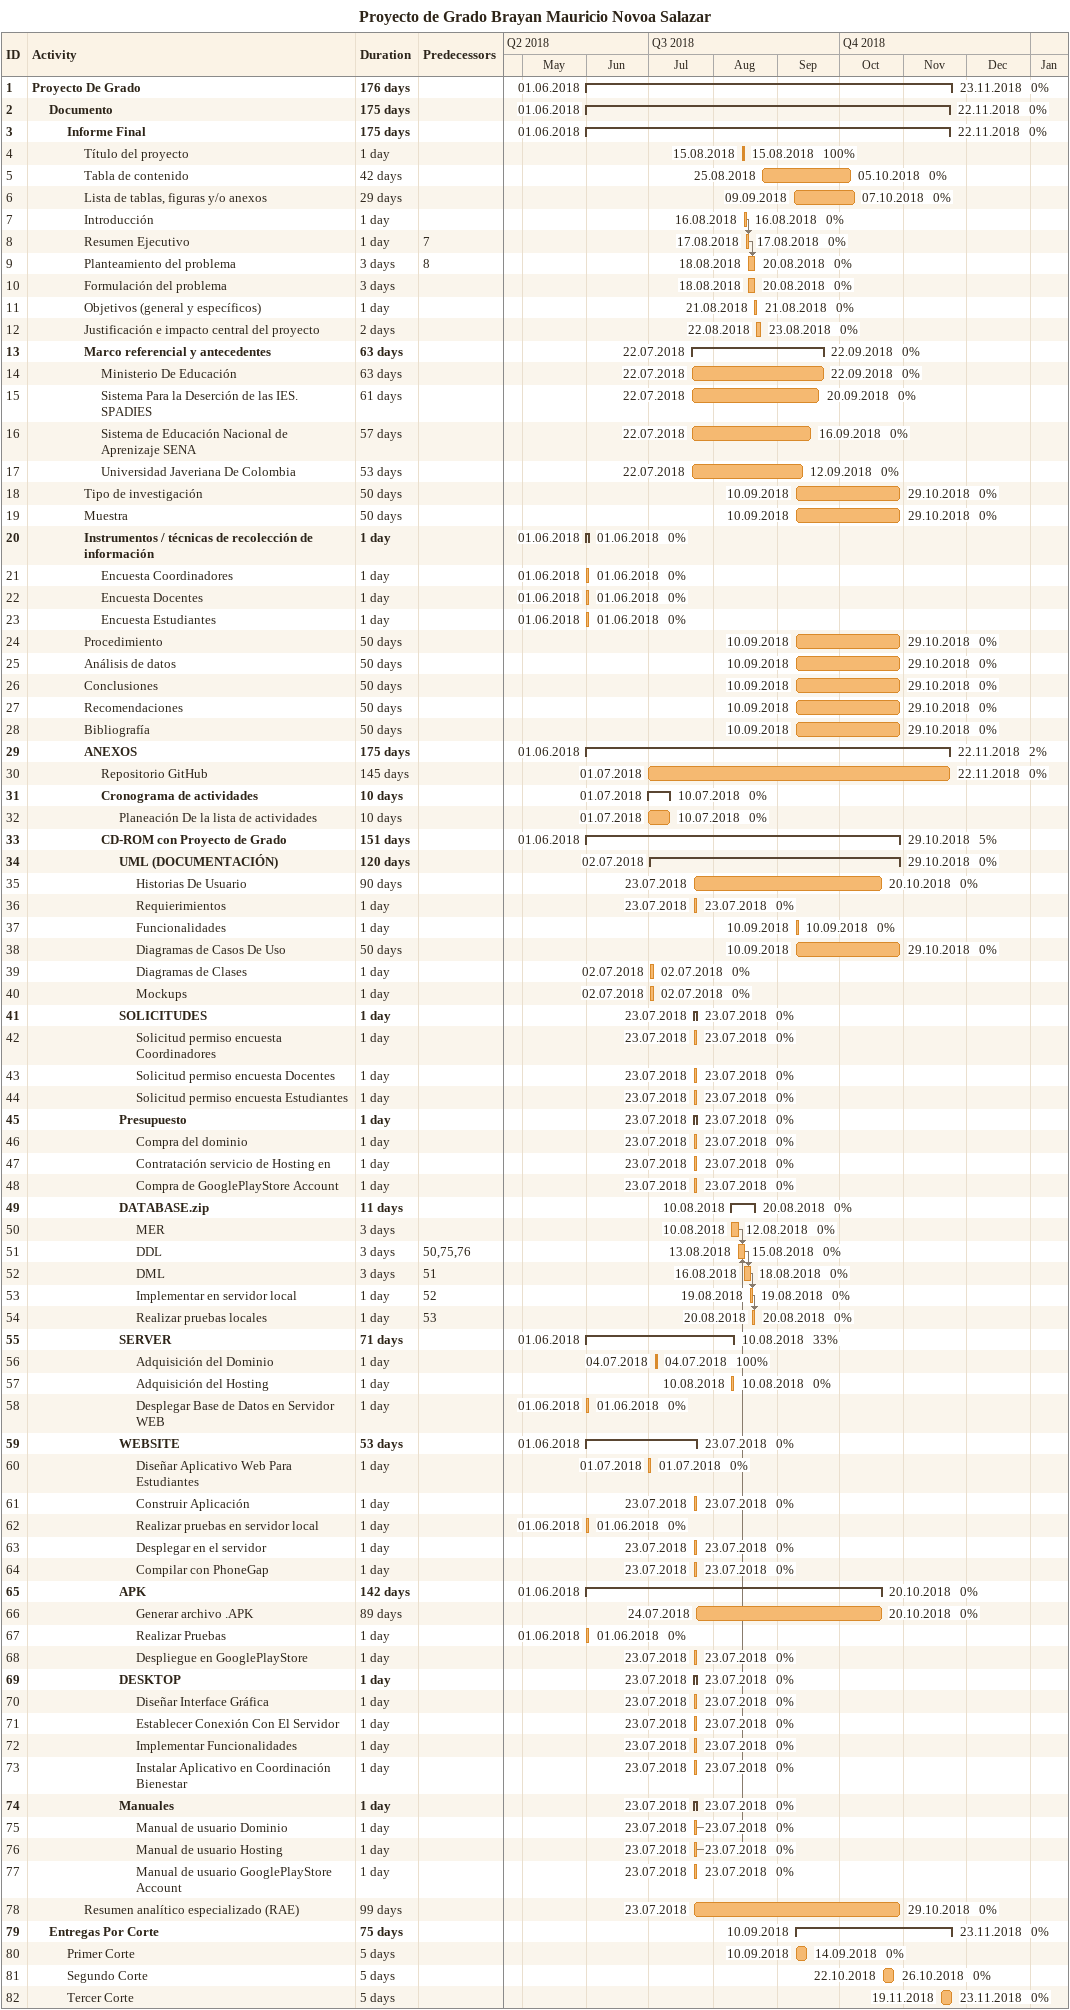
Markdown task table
Proyecto de Grado Brayan Mauricio Novoa Salazar

| ID | Level | Task | Duration | Start | Finish | Predecessors | % complete |
|---|---|---|---|---|---|---|---|
| 1 | 1 | **Proyecto De Grado** | 176d | 2018-06-01 | 2018-11-23 |  | 0 |
| 2 | 2 | **Documento** | 175d | 2018-06-01 | 2018-11-22 |  | 0 |
| 3 | 3 | **Informe Final** | 175d | 2018-06-01 | 2018-11-22 |  | 0 |
| 4 | 4 | Título del proyecto | 1d | 2018-08-15 | 2018-08-15 |  | 100 |
| 5 | 4 | Tabla de contenido | 42d | 2018-08-25 | 2018-10-05 |  | 0 |
| 6 | 4 | Lista de tablas, figuras y/o anexos | 29d | 2018-09-09 | 2018-10-07 |  | 0 |
| 7 | 4 | Introducción | 1d | 2018-08-16 | 2018-08-16 |  | 0 |
| 8 | 4 | Resumen Ejecutivo | 1d | 2018-08-17 | 2018-08-17 | 7 | 0 |
| 9 | 4 | Planteamiento del problema | 3d | 2018-08-18 | 2018-08-20 | 8 | 0 |
| 10 | 4 | Formulación del problema | 3d | 2018-08-18 | 2018-08-20 |  | 0 |
| 11 | 4 | Objetivos (general y específicos) | 1d | 2018-08-21 | 2018-08-21 |  | 0 |
| 12 | 4 | Justificación e impacto central del proyecto | 2d | 2018-08-22 | 2018-08-23 |  | 0 |
| 13 | 4 | **Marco referencial y antecedentes** | 63d | 2018-07-22 | 2018-09-22 |  | 0 |
| 14 | 5 | Ministerio De Educación | 63d | 2018-07-22 | 2018-09-22 |  | 0 |
| 15 | 5 | Sistema Para la Deserción de las IES. SPADIES | 61d | 2018-07-22 | 2018-09-20 |  | 0 |
| 16 | 5 | Sistema de Educación Nacional de Aprenizaje SENA | 57d | 2018-07-22 | 2018-09-16 |  | 0 |
| 17 | 5 | Universidad Javeriana De Colombia | 53d | 2018-07-22 | 2018-09-12 |  | 0 |
| 18 | 4 | Tipo de investigación | 50d | 2018-09-10 | 2018-10-29 |  | 0 |
| 19 | 4 | Muestra | 50d | 2018-09-10 | 2018-10-29 |  | 0 |
| 20 | 4 | **Instrumentos / técnicas de recolección de información** | 1d | 2018-06-01 | 2018-06-01 |  | 0 |
| 21 | 5 | Encuesta Coordinadores | 1d | 2018-06-01 | 2018-06-01 |  | 0 |
| 22 | 5 | Encuesta Docentes | 1d | 2018-06-01 | 2018-06-01 |  | 0 |
| 23 | 5 | Encuesta Estudiantes | 1d | 2018-06-01 | 2018-06-01 |  | 0 |
| 24 | 4 | Procedimiento | 50d | 2018-09-10 | 2018-10-29 |  | 0 |
| 25 | 4 | Análisis de datos | 50d | 2018-09-10 | 2018-10-29 |  | 0 |
| 26 | 4 | Conclusiones | 50d | 2018-09-10 | 2018-10-29 |  | 0 |
| 27 | 4 | Recomendaciones | 50d | 2018-09-10 | 2018-10-29 |  | 0 |
| 28 | 4 | Bibliografía | 50d | 2018-09-10 | 2018-10-29 |  | 0 |
| 29 | 4 | **ANEXOS** | 175d | 2018-06-01 | 2018-11-22 |  | 2 |
| 30 | 5 | Repositorio GitHub | 145d | 2018-07-01 | 2018-11-22 |  | 0 |
| 31 | 5 | **Cronograma de actividades** | 10d | 2018-07-01 | 2018-07-10 |  | 0 |
| 32 | 6 | Planeación De la lista de actividades | 10d | 2018-07-01 | 2018-07-10 |  | 0 |
| 33 | 5 | **CD-ROM con Proyecto de Grado** | 151d | 2018-06-01 | 2018-10-29 |  | 5 |
| 34 | 6 | **UML (DOCUMENTACIÓN)** | 120d | 2018-07-02 | 2018-10-29 |  | 0 |
| 35 | 7 | Historias De Usuario | 90d | 2018-07-23 | 2018-10-20 |  | 0 |
| 36 | 7 | Requierimientos | 1d | 2018-07-23 | 2018-07-23 |  | 0 |
| 37 | 7 | Funcionalidades | 1d | 2018-09-10 | 2018-09-10 |  | 0 |
| 38 | 7 | Diagramas de Casos De Uso | 50d | 2018-09-10 | 2018-10-29 |  | 0 |
| 39 | 7 | Diagramas de Clases | 1d | 2018-07-02 | 2018-07-02 |  | 0 |
| 40 | 7 | Mockups | 1d | 2018-07-02 | 2018-07-02 |  | 0 |
| 41 | 6 | **SOLICITUDES** | 1d | 2018-07-23 | 2018-07-23 |  | 0 |
| 42 | 7 | Solicitud permiso encuesta Coordinadores | 1d | 2018-07-23 | 2018-07-23 |  | 0 |
| 43 | 7 | Solicitud permiso encuesta Docentes | 1d | 2018-07-23 | 2018-07-23 |  | 0 |
| 44 | 7 | Solicitud permiso encuesta Estudiantes | 1d | 2018-07-23 | 2018-07-23 |  | 0 |
| 45 | 6 | **Presupuesto** | 1d | 2018-07-23 | 2018-07-23 |  | 0 |
| 46 | 7 | Compra del dominio | 1d | 2018-07-23 | 2018-07-23 |  | 0 |
| 47 | 7 | Contratación servicio de Hosting en | 1d | 2018-07-23 | 2018-07-23 |  | 0 |
| 48 | 7 | Compra de GooglePlayStore Account | 1d | 2018-07-23 | 2018-07-23 |  | 0 |
| 49 | 6 | **DATABASE.zip** | 11d | 2018-08-10 | 2018-08-20 |  | 0 |
| 50 | 7 | MER | 3d | 2018-08-10 | 2018-08-12 |  | 0 |
| 51 | 7 | DDL | 3d | 2018-08-13 | 2018-08-15 | 50, 75, 76 | 0 |
| 52 | 7 | DML | 3d | 2018-08-16 | 2018-08-18 | 51 | 0 |
| 53 | 7 | Implementar en servidor local | 1d | 2018-08-19 | 2018-08-19 | 52 | 0 |
| 54 | 7 | Realizar pruebas locales | 1d | 2018-08-20 | 2018-08-20 | 53 | 0 |
| 55 | 6 | **SERVER** | 71d | 2018-06-01 | 2018-08-10 |  | 33 |
| 56 | 7 | Adquisición del Dominio | 1d | 2018-07-04 | 2018-07-04 |  | 100 |
| 57 | 7 | Adquisición del Hosting | 1d | 2018-08-10 | 2018-08-10 |  | 0 |
| 58 | 7 | Desplegar Base de Datos en Servidor WEB | 1d | 2018-06-01 | 2018-06-01 |  | 0 |
| 59 | 6 | **WEBSITE** | 53d | 2018-06-01 | 2018-07-23 |  | 0 |
| 60 | 7 | Diseñar Aplicativo Web Para Estudiantes | 1d | 2018-07-01 | 2018-07-01 |  | 0 |
| 61 | 7 | Construir Aplicación | 1d | 2018-07-23 | 2018-07-23 |  | 0 |
| 62 | 7 | Realizar pruebas en servidor local | 1d | 2018-06-01 | 2018-06-01 |  | 0 |
| 63 | 7 | Desplegar en el servidor | 1d | 2018-07-23 | 2018-07-23 |  | 0 |
| 64 | 7 | Compilar con PhoneGap | 1d | 2018-07-23 | 2018-07-23 |  | 0 |
| 65 | 6 | **APK** | 142d | 2018-06-01 | 2018-10-20 |  | 0 |
| 66 | 7 | Generar archivo .APK | 89d | 2018-07-24 | 2018-10-20 |  | 0 |
| 67 | 7 | Realizar Pruebas | 1d | 2018-06-01 | 2018-06-01 |  | 0 |
| 68 | 7 | Despliegue en GooglePlayStore | 1d | 2018-07-23 | 2018-07-23 |  | 0 |
| 69 | 6 | **DESKTOP** | 1d | 2018-07-23 | 2018-07-23 |  | 0 |
| 70 | 7 | Diseñar Interface Gráfica | 1d | 2018-07-23 | 2018-07-23 |  | 0 |
| 71 | 7 | Establecer Conexión Con El Servidor | 1d | 2018-07-23 | 2018-07-23 |  | 0 |
| 72 | 7 | Implementar Funcionalidades | 1d | 2018-07-23 | 2018-07-23 |  | 0 |
| 73 | 7 | Instalar Aplicativo en Coordinación Bienestar | 1d | 2018-07-23 | 2018-07-23 |  | 0 |
| 74 | 6 | **Manuales** | 1d | 2018-07-23 | 2018-07-23 |  | 0 |
| 75 | 7 | Manual de usuario Dominio | 1d | 2018-07-23 | 2018-07-23 |  | 0 |
| 76 | 7 | Manual de usuario Hosting | 1d | 2018-07-23 | 2018-07-23 |  | 0 |
| 77 | 7 | Manual de usuario GooglePlayStore Account | 1d | 2018-07-23 | 2018-07-23 |  | 0 |
| 78 | 4 | Resumen analítico especializado (RAE) | 99d | 2018-07-23 | 2018-10-29 |  | 0 |
| 79 | 2 | **Entregas Por Corte** | 75d | 2018-09-10 | 2018-11-23 |  | 0 |
| 80 | 3 | Primer Corte | 5d | 2018-09-10 | 2018-09-14 |  | 0 |
| 81 | 3 | Segundo Corte | 5d | 2018-10-22 | 2018-10-26 |  | 0 |
| 82 | 3 | Tercer Corte | 5d | 2018-11-19 | 2018-11-23 |  | 0 |
